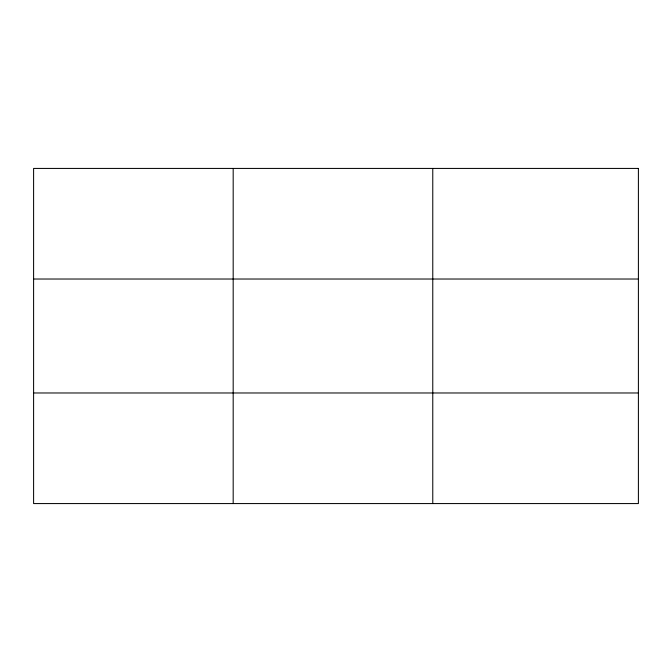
<?xml version="1.0" encoding="UTF-8"?>
<svg xmlns="http://www.w3.org/2000/svg" width="672" height="672" viewBox="0 0 672 672"><rect width="100%" height="100%" fill="white"/><g stroke="black" fill="none" stroke-linecap="round" stroke-linejoin="round"><path stroke-width="1.01" d="M233.184 503.572L233.184 168.428M432.768 503.572L432.768 168.428M33.6 279.023L638.4 279.023M33.6 392.977L638.4 392.977M638.4 168.428L638.4 503.572L33.6 503.572L33.6 168.428L638.4 168.428"/></g></svg>
